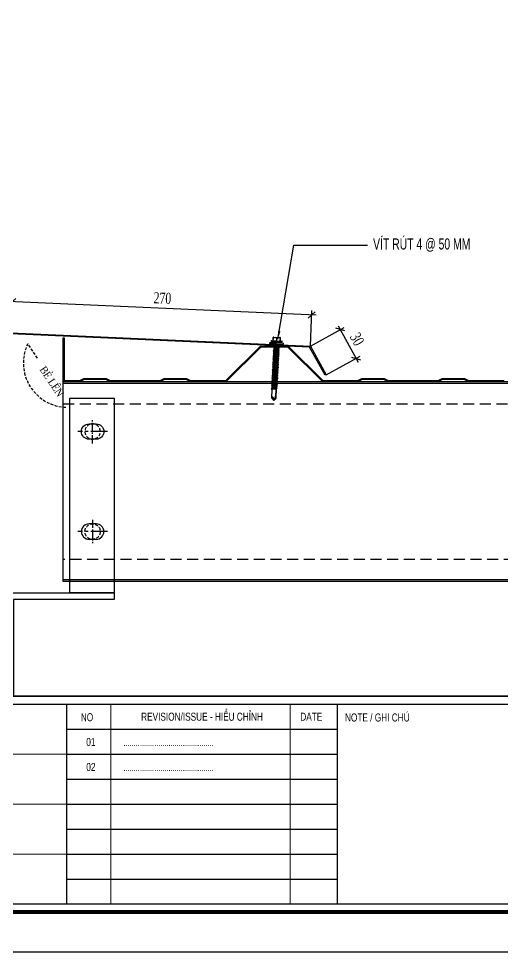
# Model space of a CAD drawing. Header units: inches. Extents: x 315041 to 662841, y -45540 to -35018.
# Drawn here: x 334636.5 to 334745.3, y -37638.9 to -37428.9 of the extents above; entities that cross this region are included whole.
import ezdxf
from ezdxf.enums import TextEntityAlignment as Align

# ---------------------------------------------------------------- set-up
doc = ezdxf.new("R2010")
doc.units = ezdxf.units.IN
doc.header["$MEASUREMENT"] = 0
for name, pattern in [('CENTER2', [28.575, 19.05, -3.175, 3.175, -3.175]), ('DASHED2', [9.525, 6.35, -3.175]), ('HIDDEN', [0.375, 0.25, -0.125])]:
    doc.linetypes.add(name, pattern=pattern)
for name, color, linetype in [('2', 2, 'Continuous'), ('250', 250, 'Continuous'), ('251', 251, 'Continuous'), ('3', 3, 'Continuous'), ('6', 6, 'Continuous'), ('7', 7, 'Continuous'), ('BAO KHUNG', 31, 'Continuous'), ('Co ban', 2, 'Continuous'), ('DIM', 8, 'Continuous'), ('flashing', 6, 'Continuous'), ('STRUCTURE', 1, 'Continuous')]:
    doc.layers.add(name, color=color, linetype=linetype)
doc.layers.add('Cover text', color=7, linetype='Continuous', true_color=0x52370f)
doc.layers.add('S-Hatch', color=8, linetype='Continuous', lineweight=9)
doc.styles.add('DIM', font='SIMPLEX.shx', dxfattribs={"width": 0.7, "bigfont": 'EXTFONT.shx'})
doc.styles.add('ST1', font='times.ttf', dxfattribs={"width": 0.7})
doc.styles.add('ST1H', font='vnshxh.shx', dxfattribs={"width": 0.7})
doc.styles.get("Standard").update_dxf_attribs({"font": 'VHARIALN.TTF'})
doc.styles.add('style2', font='VHAVANI.TTF')
doc.dimstyles.new('3', dxfattribs={"dimtxt": 3.5, "dimasz": 1.8, "dimexe": 1, "dimexo": 0, "dimgap": 1, "dimtad": 1, "dimdec": 0, "dimlfac": 3, "dimzin": 0, "dimdsep": 46, "dimtxsty": 'ST1H', "dimblk": 'OBLIQUE', "dimcen": 1, "dimdle": 1, "dimclrd": 8, "dimclre": 8, "dimclrt": 3, "dimadec": 0, "dimazin": 0, "dimtfac": 1, "dimtdec": 0, "dimtix": 1, "dimtofl": 0, "dimtmove": 1, "dimatfit": 3, "dimfxl": 0.18, "dimtolj": 1, "dimtzin": 0, "dimlwd": -1, "dimlwe": -1, "dimarcsym": 1})
doc.dimstyles.new('4', dxfattribs={"dimtxt": 2.5, "dimasz": 1.5, "dimexe": 1, "dimexo": 0, "dimgap": 1, "dimtad": 1, "dimdec": 0, "dimlfac": 4, "dimzin": 0, "dimdsep": 46, "dimtxsty": 'ST1', "dimblk": 'OBLIQUE', "dimcen": 1, "dimdle": 1, "dimclrd": 8, "dimclre": 8, "dimclrt": 3, "dimadec": 0, "dimazin": 0, "dimtfac": 1, "dimtdec": 0, "dimtix": 1, "dimtmove": 0, "dimatfit": 3, "dimfxl": 0.18, "dimtfill": 1, "dimtolj": 1, "dimtzin": 0, "dimlwd": -1, "dimlwe": -1, "dimarcsym": 1})

# ---------------------------------------------------------------- blocks, each defined once
blk = doc.blocks.new('OVAl18-26')
at = {"layer": '250', "linetype": 'HIDDEN', "ltscale": 3}
blk.add_circle((0, 0), 1.78, dxfattribs=at)
at = {"layer": 'Co ban', "color": 71}
for p, q in [((0.82, 1.78), (-0.82, 1.78)), ((-0.82, -1.78), (0.82, -1.78))]:
    blk.add_line(p, q, dxfattribs=at)
for centre, start, end in [((-0.82, 0), 90, 270), ((0.82, 0), 270, 90)]:
    blk.add_arc(centre, 1.78, start, end, dxfattribs=at)
at = {"layer": 'DIM', "color": 5, "linetype": 'CENTER2', "ltscale": 0.1}
blk.add_line((0, -2.74), (0, 2.74), dxfattribs=at)
blk.add_line((0, -2.74), (0, 2.74), dxfattribs=at)
at = {"layer": 'DIM', "color": 5, "linetype": 'CENTER2', "ltscale": 0.2}
blk.add_line((-3.41, 0), (3.41, 0), dxfattribs=at)
blk = doc.blocks.new('_Oblique')
at = {"color": 0, "linetype": 'ByBlock', "lineweight": -2}
blk.add_line((-0.5, -0.5), (0.5, 0.5), dxfattribs=at)
blk = doc.blocks.new('*D594')
at = {"color": 8, "linetype": 'Continuous', "transparency": 16777216}
for p, q in [((334703.4, -37495.61), (334634.03, -37492.53)), ((334634.71, -37499.58), (334635.07, -37491.57)), ((334702.09, -37502.57), (334702.45, -37494.56))]:
    blk.add_line(p, q, dxfattribs=at)
at = {"layer": 'Defpoints', "color": 0, "transparency": 16777216}
for p in [(334635.03, -37492.57), (334634.71, -37499.58), (334702.09, -37502.57)]:
    blk.add_point(p, dxfattribs=at)
at = {"color": 8, "transparency": 16777216, "xscale": 1.5, "yscale": 1.5, "zscale": 1.5}
for p, rotation in [((334635.03, -37492.57), 177.459898071632), ((334702.4, -37495.56), 357.459898071632)]:
    blk.add_blockref('_Oblique', p, dxfattribs=dict(at, rotation=rotation))
at = {"color": 3, "transparency": 16777216, "insert": (334668.81, -37491.8), "char_height": 2.5, "attachment_point": 5, "rotation": 357.4599, "style": 'ST1', "bg_fill": 3, "box_fill_scale": 1.25, "bg_fill_color": 256, "bg_fill_true_color": 13158600, "bg_fill_transparency": 1019152}
blk.add_mtext('\\A1;270', dxfattribs=at)
blk = doc.blocks.new('*D595')
at = {"color": 8, "linetype": 'Continuous', "transparency": 16777216}
for p, q in [((334702.09, -37502.57), (334709.71, -37498.38)), ((334708.35, -37497.99), (334712.86, -37506.21)), ((334705.64, -37509.03), (334713.26, -37504.85))]:
    blk.add_line(p, q, dxfattribs=at)
at = {"layer": 'Defpoints', "color": 0, "transparency": 16777216}
for p in [(334702.09, -37502.57), (334712.38, -37505.33), (334705.64, -37509.03)]:
    blk.add_point(p, dxfattribs=at)
at = {"color": 8, "transparency": 16777216, "xscale": 1.5, "yscale": 1.5, "zscale": 1.5}
for p, rotation in [((334708.83, -37498.87), 118.7768128842309), ((334712.38, -37505.33), 298.7768128842309)]:
    blk.add_blockref('_Oblique', p, dxfattribs=dict(at, rotation=rotation))
at = {"color": 3, "transparency": 16777216, "insert": (334712.6, -37501.01), "char_height": 2.5, "attachment_point": 5, "rotation": 298.7768, "style": 'ST1', "bg_fill": 3, "box_fill_scale": 1.25, "bg_fill_color": 256, "bg_fill_true_color": 13158600, "bg_fill_transparency": 11352484}
blk.add_mtext('\\A1;30', dxfattribs=at)
blk = doc.blocks.new('A$C75D82031')
at = {"layer": '2', "color": 157, "linetype": 'Continuous'}
blk.add_lwpolyline([(0, 420), (594, 420), (594, 0), (0, 0)], close=True, dxfattribs=at)
at = {"layer": '251', "linetype": 'Continuous'}
for p, q in [((285.8, 50.19), (346.77, 50.19)), ((285.8, 44.56), (346.77, 44.56)), ((285.8, 38.94), (346.77, 38.94)), ((285.8, 33.31), (346.77, 33.31)), ((285.8, 27.69), (346.77, 27.69)), ((285.8, 22.06), (346.77, 22.06)), ((285.8, 16.44), (346.77, 16.44))]:
    blk.add_line(p, q, dxfattribs=at)
at = {"layer": '7', "color": 147, "linetype": 'Continuous'}
blk.add_lwpolyline([(12.33, 57.61), (581.67, 57.61), (581.67, 409.19), (12.33, 409.19)], close=True, dxfattribs=at)
at = {"layer": 'BAO KHUNG', "color": 7}
blk.add_line((346.77, 10.81), (346.77, 55.81), dxfattribs=at)
at = {"layer": 'BAO KHUNG', "color": 167, "linetype": 'Continuous', "const_width": 0.871}
blk.add_lwpolyline([(10.59, 9.07), (583.41, 9.07), (583.41, 410.93), (10.59, 410.93)], close=True, dxfattribs=at)
at = {"layer": 'BAO KHUNG', "color": 7}
for points in [[(144.95, 55.81), (285.8, 55.81), (285.8, 10.81), (144.95, 10.81)], [(211.89, 55.81), (474.14, 55.81), (474.14, 10.81), (211.89, 10.81)]]:
    blk.add_lwpolyline(points, close=True, dxfattribs=at)
at = {"layer": 'S-Hatch'}
for p, q in [((295.73, 55.81), (295.73, 10.81)), ((336.07, 55.81), (336.07, 10.81)), ((285.8, 44.56), (213.95, 44.56)), ((285.8, 33.31), (213.95, 33.31)), ((285.8, 22.06), (213.95, 22.06))]:
    blk.add_line(p, q, dxfattribs=at)
at = {"layer": 'BAO KHUNG', "color": 7, "linetype": 'Continuous', "width": 0.9}
for s, p in [('REVISION/ISSUE - HIÓU CHØNH', (316.27, 53)), ('NO', (290.4, 52.88)), ('DATE', (340.86, 52.99)), ('01', (291.27, 47.31)), ('02', (291.27, 41.69))]:
    blk.add_text(s, height=1.8, dxfattribs=at).set_placement(p, align=Align.MIDDLE_CENTER)
blk.add_text('NOTE / GHI CHÚ', height=1.8, dxfattribs=at).set_placement((348.44, 51.92))
at = {"layer": 'Cover text', "linetype": 'Continuous', "style": 'style2', "width": 0.8}
for p in [(298.6, 46.4), (298.6, 40.78)]:
    blk.add_text('............................................', height=1.5, dxfattribs=at).set_placement(p)
blk = doc.blocks.new('A$C26A6701F')
at = {"layer": 'STRUCTURE', "color": 1, "linetype": 'Continuous'}
for p, q in [((0, 17.21), (1.33, 17.54)), ((0, 17.08), (0, 17.21)), ((0, 17.21), (4, 17.21)), ((4, 17.08), (0, 17.08)), ((0.4, 17.84), (3.6, 17.84)), ((0.4, 17.57), (1.2, 17.57)), ((0.93, 17.84), (0.93, 18.77)), ((0.97, 17.84), (1.03, 18.61)), ((1.07, 18.91), (2.93, 18.91)), ((1.2, 17.57), (2.8, 17.57)), ((1.33, 17.54), (1.33, 17.57)), ((1.33, 17.54), (2.67, 17.54)), ((1.91, 18.61), (1.97, 17.84)), ((2.04, 17.84), (2.1, 18.61)), ((2.67, 17.54), (2.67, 17.57)), ((2.67, 17.54), (4, 17.21)), ((2.8, 17.57), (3.6, 17.57)), ((2.97, 18.61), (3.04, 17.84)), ((3.07, 17.84), (3.07, 18.77)), ((4, 17.21), (4, 17.08)), ((3.94, 16.71), (0.06, 16.71)), ((1.12, 14.3), (2.9, 14.57)), ((1.39, 14.5), (1.12, 14.3)), ((1.12, 14.3), (1.38, 14.19)), ((1.12, 13.82), (2.9, 14.1)), ((1.39, 14.03), (1.12, 13.82)), ((1.13, 15.25), (2.9, 15.52)), ((1.39, 15.45), (1.13, 15.25)), ((1.13, 15.25), (1.39, 15.14)), ((1.13, 14.77), (2.9, 15.05)), ((1.39, 14.98), (1.13, 14.77)), ((1.13, 14.77), (1.39, 14.66)), ((1.19, 16.71), (1.14, 16.67)), ((1.14, 16.67), (1.4, 16.71)), ((1.14, 16.67), (1.4, 16.56)), ((1.14, 16.2), (2.91, 16.47)), ((1.4, 16.4), (1.14, 16.2)), ((1.14, 16.2), (1.39, 16.09)), ((1.14, 15.72), (2.91, 16)), ((1.4, 15.93), (1.14, 15.72)), ((1.14, 15.72), (1.39, 15.61)), ((1.38, 14.19), (2.72, 14.38)), ((1.38, 14.03), (1.38, 14.19)), ((1.39, 16.09), (2.73, 16.28)), ((1.39, 15.93), (1.39, 16.09)), ((1.39, 15.61), (2.73, 15.81)), ((2.7, 15.64), (1.39, 15.45)), ((1.39, 15.45), (1.39, 15.61)), ((1.39, 15.14), (2.73, 15.33)), ((2.7, 15.16), (1.39, 14.98)), ((1.39, 14.98), (1.39, 15.14)), ((1.39, 14.66), (2.73, 14.86)), ((2.7, 14.69), (1.39, 14.5)), ((1.39, 14.5), (1.39, 14.67)), ((2.7, 14.21), (1.39, 14.03)), ((1.4, 16.56), (2.42, 16.71)), ((2.71, 16.59), (1.4, 16.4)), ((1.4, 16.4), (1.4, 16.56)), ((2.71, 16.11), (1.4, 15.93)), ((2.7, 15.64), (2.7, 15.8)), ((2.7, 15.64), (2.9, 15.52)), ((2.7, 15.16), (2.7, 15.33)), ((2.7, 15.16), (2.9, 15.05)), ((2.7, 14.69), (2.7, 14.85)), ((2.7, 14.69), (2.9, 14.57)), ((2.7, 14.21), (2.7, 14.38)), ((2.7, 14.21), (2.9, 14.1)), ((2.71, 16.59), (2.71, 16.71)), ((2.71, 16.59), (2.91, 16.47)), ((2.71, 16.11), (2.71, 16.28)), ((2.71, 16.11), (2.91, 16)), ((2.72, 14.38), (2.9, 14.57)), ((2.72, 13.91), (2.9, 14.1)), ((2.73, 16.28), (2.91, 16.47)), ((2.73, 15.81), (2.91, 16)), ((2.73, 15.33), (2.9, 15.52)), ((2.73, 14.86), (2.9, 15.05)), ((1.09, 10.98), (2.86, 11.25)), ((1.1, 11.93), (2.88, 12.2)), ((1.36, 12.13), (1.1, 11.93)), ((1.1, 11.93), (1.36, 11.82)), ((1.1, 11.45), (2.87, 11.73)), ((1.36, 11.66), (1.1, 11.45)), ((1.1, 11.45), (1.36, 11.34)), ((1.11, 12.88), (2.89, 13.15)), ((1.38, 13.08), (1.11, 12.88)), ((1.11, 12.88), (1.37, 12.77)), ((1.11, 12.4), (2.88, 12.68)), ((1.37, 12.61), (1.11, 12.4)), ((1.11, 12.4), (1.37, 12.29)), ((1.12, 13.82), (1.38, 13.72)), ((1.12, 13.35), (2.89, 13.63)), ((1.38, 13.56), (1.12, 13.35)), ((1.12, 13.35), (1.38, 13.24)), ((2.66, 11.37), (1.35, 11.18)), ((1.35, 11.18), (1.36, 11.34)), ((2.68, 12.32), (1.36, 12.13)), ((1.36, 11.82), (2.7, 12.01)), ((2.67, 11.84), (1.36, 11.66)), ((1.36, 11.66), (1.36, 11.82)), ((1.36, 11.34), (2.7, 11.54)), ((1.37, 12.77), (2.71, 12.96)), ((2.68, 12.79), (1.37, 12.61)), ((1.37, 12.61), (1.37, 12.77)), ((1.37, 12.29), (2.71, 12.49)), ((1.37, 12.13), (1.37, 12.29)), ((1.38, 13.72), (2.72, 13.91)), ((2.69, 13.74), (1.38, 13.56)), ((1.38, 13.56), (1.38, 13.72)), ((1.38, 13.24), (2.72, 13.44)), ((2.69, 13.27), (1.38, 13.08)), ((1.38, 13.24), (1.38, 13.08)), ((2.66, 11.37), (2.67, 11.53)), ((2.66, 11.37), (2.86, 11.25)), ((2.67, 11.84), (2.67, 12.01)), ((2.67, 11.84), (2.87, 11.73)), ((2.68, 12.79), (2.68, 12.96)), ((2.68, 12.79), (2.88, 12.68)), ((2.68, 12.32), (2.68, 12.48)), ((2.68, 12.32), (2.88, 12.2)), ((2.69, 13.74), (2.69, 13.91)), ((2.69, 13.74), (2.89, 13.63)), ((2.69, 13.43), (2.69, 13.27)), ((2.69, 13.27), (2.89, 13.15)), ((2.69, 11.06), (2.86, 11.25)), ((2.7, 12.01), (2.88, 12.2)), ((2.7, 11.54), (2.87, 11.73)), ((2.71, 12.96), (2.89, 13.15)), ((2.71, 12.49), (2.88, 12.68)), ((2.72, 13.44), (2.89, 13.63)), ((1.06, 8.13), (2.84, 8.41)), ((1.07, 8.6), (2.84, 8.88)), ((1.33, 8.81), (1.07, 8.6)), ((1.07, 8.6), (1.33, 8.5)), ((1.08, 9.55), (2.86, 9.83)), ((1.34, 9.76), (1.08, 9.55)), ((1.08, 9.55), (1.34, 9.45)), ((1.08, 9.08), (2.85, 9.36)), ((1.34, 9.29), (1.08, 9.08)), ((1.08, 9.08), (1.34, 8.97)), ((1.35, 11.18), (1.09, 10.98)), ((1.09, 10.98), (1.35, 10.87)), ((1.09, 10.5), (2.86, 10.78)), ((1.35, 10.71), (1.09, 10.5)), ((1.09, 10.5), (1.35, 10.39)), ((1.09, 10.03), (2.86, 10.3)), ((1.35, 10.23), (1.09, 10.03)), ((1.09, 10.03), (1.34, 9.92)), ((2.64, 9), (1.33, 8.81)), ((1.33, 8.81), (1.34, 8.97)), ((1.33, 8.5), (2.67, 8.69)), ((2.64, 8.52), (1.33, 8.34)), ((1.33, 8.34), (1.33, 8.5)), ((1.34, 9.92), (2.68, 10.11)), ((2.65, 9.95), (1.34, 9.76)), ((1.34, 9.92), (1.34, 9.76)), ((1.34, 9.45), (2.68, 9.64)), ((2.65, 9.47), (1.34, 9.29)), ((1.34, 9.29), (1.34, 9.45)), ((1.34, 8.97), (2.67, 9.17)), ((1.35, 10.87), (2.69, 11.06)), ((2.66, 10.89), (1.35, 10.71)), ((1.35, 10.71), (1.35, 10.87)), ((1.35, 10.39), (2.69, 10.59)), ((2.66, 10.42), (1.35, 10.23)), ((1.35, 10.23), (1.35, 10.39)), ((2.64, 9), (2.64, 9.16)), ((2.64, 9), (2.84, 8.88)), ((2.64, 8.52), (2.64, 8.69)), ((2.64, 8.52), (2.84, 8.41)), ((2.65, 10.1), (2.65, 9.95)), ((2.65, 9.95), (2.86, 9.83)), ((2.65, 9.47), (2.65, 9.64)), ((2.65, 9.47), (2.85, 9.36)), ((2.66, 10.89), (2.67, 11.06)), ((2.66, 10.89), (2.86, 10.78)), ((2.66, 10.42), (2.66, 10.58)), ((2.66, 10.42), (2.86, 10.3)), ((2.66, 8.22), (2.84, 8.41)), ((2.67, 9.17), (2.85, 9.36)), ((2.67, 8.69), (2.84, 8.88)), ((2.68, 10.11), (2.86, 10.3)), ((2.68, 9.64), (2.86, 9.83)), ((2.69, 10.59), (2.86, 10.78)), ((1.04, 5.76), (2.81, 6.03)), ((1.3, 5.96), (1.04, 5.76)), ((1.04, 5.76), (1.3, 5.65)), ((1.05, 6.71), (2.83, 6.98)), ((1.31, 6.91), (1.05, 6.71)), ((1.05, 6.71), (1.31, 6.6)), ((1.05, 6.23), (2.82, 6.51)), ((1.31, 6.44), (1.05, 6.23)), ((1.05, 6.23), (1.31, 6.12)), ((1.33, 8.34), (1.06, 8.13)), ((1.06, 8.13), (1.32, 8.02)), ((1.06, 7.65), (2.83, 7.93)), ((1.32, 7.86), (1.06, 7.65)), ((1.06, 7.65), (1.32, 7.55)), ((1.06, 7.18), (2.83, 7.46)), ((1.32, 7.39), (1.06, 7.18)), ((1.06, 7.18), (1.32, 7.07)), ((2.61, 6.15), (1.3, 5.96)), ((1.3, 5.96), (1.31, 6.12)), ((1.3, 5.65), (2.64, 5.84)), ((2.61, 5.67), (1.3, 5.49)), ((1.3, 5.49), (1.3, 5.65)), ((2.63, 7.1), (1.31, 6.91)), ((1.31, 6.6), (2.65, 6.79)), ((2.62, 6.62), (1.31, 6.44)), ((1.31, 6.44), (1.31, 6.6)), ((1.31, 6.12), (2.64, 6.32)), ((1.32, 8.02), (2.66, 8.22)), ((2.63, 8.05), (1.32, 7.86)), ((1.32, 7.86), (1.32, 8.02)), ((1.32, 7.55), (2.66, 7.74)), ((2.63, 7.57), (1.32, 7.39)), ((1.32, 7.39), (1.32, 7.55)), ((1.32, 7.07), (2.66, 7.27)), ((1.32, 6.91), (1.32, 7.07)), ((2.61, 6.15), (2.62, 6.31)), ((2.61, 6.15), (2.81, 6.03)), ((2.61, 5.67), (2.61, 5.84)), ((2.61, 5.67), (2.81, 5.56)), ((2.62, 6.62), (2.62, 6.79)), ((2.62, 6.62), (2.82, 6.51)), ((2.63, 8.05), (2.63, 8.21)), ((2.63, 8.05), (2.83, 7.93)), ((2.63, 7.57), (2.63, 7.74)), ((2.63, 7.57), (2.83, 7.46)), ((2.63, 7.1), (2.63, 7.26)), ((2.63, 7.1), (2.83, 6.98)), ((2.64, 6.32), (2.82, 6.51)), ((2.64, 5.84), (2.81, 6.03)), ((2.65, 6.79), (2.83, 6.98)), ((2.66, 7.74), (2.83, 7.93)), ((2.66, 7.27), (2.83, 7.46)), ((1.02, 3.86), (2.8, 4.14)), ((1.28, 4.07), (1.02, 3.86)), ((1.02, 3.86), (1.28, 3.75)), ((1.28, 3.59), (1.02, 3.38)), ((1.02, 3.38), (2.31, 3.59)), ((1.02, 3.38), (1.28, 3.28)), ((1.03, 4.81), (2.81, 5.09)), ((1.29, 5.02), (1.03, 4.81)), ((1.03, 4.81), (1.29, 4.7)), ((1.03, 4.33), (2.8, 4.61)), ((1.29, 4.54), (1.03, 4.33)), ((1.03, 4.33), (1.28, 4.23)), ((1.04, 5.28), (2.81, 5.56)), ((1.3, 5.49), (1.04, 5.28)), ((1.04, 5.28), (1.29, 5.17)), ((1.27, 0.62), (1.28, 3.28)), ((1.28, 4.23), (2.62, 4.42)), ((2.62, 4.25), (1.28, 4.07)), ((1.28, 4.07), (1.28, 4.23)), ((1.28, 3.75), (2.62, 3.95)), ((1.28, 3.59), (1.28, 3.75)), ((2.35, 3.74), (1.28, 3.59)), ((1.28, 3.28), (2.21, 3.41)), ((1.29, 5.17), (2.63, 5.37)), ((2.6, 5.2), (1.29, 5.02)), ((1.29, 5.01), (1.29, 5.17)), ((1.29, 4.7), (2.63, 4.9)), ((2.6, 4.72), (1.29, 4.54)), ((1.29, 4.54), (1.29, 4.7)), ((2.38, 0.96), (2.56, 3.71)), ((2.62, 3.78), (2.52, 3.77)), ((2.52, 3.46), (2.61, 3.47)), ((2.54, 3.62), (2.79, 3.66)), ((2.6, 5.2), (2.61, 5.36)), ((2.6, 5.2), (2.81, 5.09)), ((2.6, 4.72), (2.6, 4.89)), ((2.6, 4.72), (2.8, 4.61)), ((2.6, 0.61), (2.61, 3.47)), ((2.61, 3.47), (2.79, 3.66)), ((2.62, 4.42), (2.8, 4.61)), ((2.62, 4.25), (2.62, 4.41)), ((2.8, 4.14), (2.62, 4.25)), ((2.62, 3.95), (2.8, 4.14)), ((2.62, 3.78), (2.62, 3.95)), ((2.79, 3.66), (2.62, 3.78)), ((2.63, 5.37), (2.81, 5.56)), ((2.63, 4.9), (2.81, 5.09)), ((1.27, 0.62), (1.41, 0.81)), ((1.27, 0.62), (1.88, 0.02)), ((1.67, 0.81), (1.98, 0.02)), ((1.96, 0.08), (2.26, 0.64)), ((1.98, 0.02), (2.6, 0.61))]:
    blk.add_line(p, q, dxfattribs=at)
for centre, major_axis, ratio, start_param, end_param in [((-1.11, 16.72), (-0.822, 0.822), 1, 3.915086, 4.236522), ((0.42, 17.71), (0.0956, 0.0956), 1, 0.954633, 3.757756), ((1.07, 18.77), (-0.0943, 0.0943), 1, -0.785398, 0.785398), ((1.47, 18.04), (0.508, 0.508), 1, 0.131933, 1.438864), ((2.54, 18.04), (0.508, 0.508), 1, 0.131933, 1.438864), ((2.93, 18.77), (-0.0943, 0.0943), 1, 3.926991, 5.497787), ((3.55, 17.71), (-0.1, 0.1), 1, 2.701137, 5.152845), ((5.1, 16.72), (-1.15, 0.17), 0.90746, -0.177273, 0.177273), ((1.82, 3.74), (0.363, 0.363), 1, 4.808661, 5.407478), ((2.44, 3.68), (0.0836, 0.0836), 1, 5.766736, 8.502032), ((1.54, 0.72), (0.111, 0.111), 1, 6.085329, 8.011019), ((1.93, 0.09), (0.0625, 0.0625), 1, 3.247504, 4.535451), ((1.79, 0.99), (0.416, 0.416), 1, 4.859665, 5.449971)]:
    blk.add_ellipse(centre, major_axis=major_axis, ratio=ratio, start_param=start_param, end_param=end_param, dxfattribs=at)

msp = doc.modelspace()

# ---------------------------------------------------------------- linework, layer by layer
at = {"color": 8}
msp.add_lwpolyline([(334373.7734, -37405.5242), (334943.1113, -37405.5242), (334943.1113, -37581.3141), (334373.7734, -37581.3141)], close=True, dxfattribs=at)
at = {"color": 94}
for points in [[(334943.1113, -37555.5431), (334646.4734, -37555.5431), (334646.4734, -37510.5431), (334943.1113, -37510.5431)], [(334646.4734, -37510.9181), (334943.1113, -37510.9181)], [(334943.1113, -37555.1681), (334646.4734, -37555.1681)]]:
    msp.add_lwpolyline(points, dxfattribs=at)
at = {"color": 94, "linetype": 'HIDDEN', "ltscale": 10}
for points in [[(334646.4734, -37515.5431), (334943.1113, -37515.5431)], [(334943.1113, -37550.5431), (334646.4734, -37550.5431)]]:
    msp.add_lwpolyline(points, dxfattribs=at)
at = {"layer": '2'}
msp.add_lwpolyline([(334634.1145, -37581.3141), (334634.1145, -37559.5931), (334611.4645, -37559.5931), (334611.4645, -37558.0431), (334657.9645, -37558.0431), (334657.9645, -37559.5931), (334635.3145, -37559.5931), (334635.3145, -37581.3141)], dxfattribs=at)
at = {"layer": '6', "color": 9}
msp.add_lwpolyline([(334657.9645, -37558.0431), (334647.9645, -37558.0431), (334647.9645, -37514.2931), (334657.9645, -37514.2931)], close=True, dxfattribs=at)
at = {"layer": 'flashing'}
msp.add_lwpolyline([(334634.7145, -37499.5776), (334702.091, -37502.5666), (334705.6432, -37509.0341), (334705.4414, -37509.1386), (334701.9026, -37502.799), (334634.7145, -37499.7953), (334567.5266, -37502.8042), (334563.9055, -37509.1231), (334563.684, -37509.0025), (334567.3381, -37502.5718)], close=True, dxfattribs=at)

# ---------------------------------------------------------------- block references
at = {"layer": '251', "color": 9, "xscale": -0.9722222222480923, "yscale": 0.9722222221862467, "zscale": 0.9722222221905668}
msp.add_blockref('OVAl18-26', (334653.099, -37521.7931), dxfattribs=at)
at = {"layer": '251', "color": 9, "xscale": 0.9722222222480923, "yscale": 0.9722222221862467, "zscale": 0.9722222221898846, "rotation": 180}
msp.add_blockref('OVAl18-26', (334653.099, -37544.2931), dxfattribs=at)

# ---------------------------------------------------------------- texts
at = {"layer": '2', "color": 92, "linetype": 'Continuous', "insert": (334641.7907, -37507.3351), "char_height": 1.6875, "attachment_point": 4, "rotation": 303.63441, "style": 'DIM'}
msp.add_mtext('\\A1;{\\Fvntimeh|c0;\\W0.9;\\T0.95;\\C3;BÎ L£N}', dxfattribs=at)

# ---------------------------------------------------------------- next in the draw order: dimensions: what is measured, and where the dimension line sits
at = {"color": 8}
dim = msp.add_aligned_dim(p1=(334702.091, -37502.5666), p2=(334634.7145, -37499.5776), distance=-7.0109, dimstyle='4', dxfattribs=at)
dim.commit()
dim.dimension.update_dxf_attribs({"geometry": '*D594', "text_midpoint": (334668.8143, -37491.795)})

# ---------------------------------------------------------------- next in the draw order: linework, layer by layer
at = {"color": 3, "linetype": 'DASHED2', "ltscale": 0.1}
msp.add_lwpolyline([(334640.6785, -37505.2754), (334638.523, -37502.0355, 0.5489642), (334647.3448, -37516.3214)], format="xyb", dxfattribs=at)

# ---------------------------------------------------------------- next in the draw order: block references
at = {"color": 9, "linetype": 'Continuous', "extrusion": (-2.33228e-10, -5.2442e-09, 1), "xscale": 0.7499999999982842, "yscale": 0.75000000000051, "zscale": 0.75, "rotation": 357.4535305143274}
msp.add_blockref('A$C26A6701F', (334692.4158, -37514.678, 0.0001), dxfattribs=at)

# ---------------------------------------------------------------- next in the draw order: dimensions: what is measured, and where the dimension line sits
at = {"color": 8}
dim = msp.add_aligned_dim(p1=(334702.091, -37502.5666), p2=(334705.6432, -37509.0341), distance=7.6884, dimstyle='4', dxfattribs=at)
dim.commit()
dim.dimension.update_dxf_attribs({"geometry": '*D595', "text_midpoint": (334712.5971, -37501.0055)})

# ---------------------------------------------------------------- next in the draw order: linework, layer by layer
at = {"color": 3, "ltscale": 15}
msp.add_lwpolyline([(334745.7456, -37510.5431), (334737.6182, -37510.5431), (334736.7123, -37510.0938), (334731.8373, -37510.0938), (334730.9313, -37510.5431), (334719.5387, -37510.5431), (334718.6327, -37510.0938), (334713.7577, -37510.0938), (334712.8518, -37510.5431), (334704.789, -37510.5431), (334697.0001, -37502.8053), (334690.9563, -37502.8053), (334683.1674, -37510.5431), (334675.0406, -37510.5431), (334674.1346, -37510.0938), (334669.2596, -37510.0938), (334668.3536, -37510.5431), (334656.961, -37510.5431), (334656.055, -37510.0938), (334651.1801, -37510.0938), (334650.2741, -37510.5431), (334646.4734, -37510.5431), (334646.4734, -37500.6979), (334646.7234, -37500.6979), (334646.7234, -37510.2931), (334650.2155, -37510.2931), (334651.1215, -37509.8438), (334656.1136, -37509.8438), (334657.0196, -37510.2931), (334668.2951, -37510.2931), (334669.201, -37509.8438), (334674.1932, -37509.8438), (334675.0991, -37510.2931), (334683.0644, -37510.2931), (334690.8532, -37502.5553), (334697.1032, -37502.5553), (334704.892, -37510.2931), (334712.7932, -37510.2931), (334713.6991, -37509.8438), (334718.6913, -37509.8438), (334719.5972, -37510.2931), (334730.8727, -37510.2931), (334731.7787, -37509.8438), (334736.7708, -37509.8438), (334737.6768, -37510.2931), (334745.642, -37510.2931)], dxfattribs=at)

# ---------------------------------------------------------------- next in the draw order: block references
at = {"color": 1}
msp.add_blockref('A$C75D82031', (334361.4423, -37638.9242), dxfattribs=at)

# ---------------------------------------------------------------- next in the draw order: leaders
at = {"color": 9}
msp.add_leader([(334694.7766, -37501.0057, 0), (334698.3487, -37479.8458, 0), (334716.2073, -37479.8458, 0)], dimstyle='3', override={"dimgap": 1, "dimtad": 0}, dxfattribs=at)

# ---------------------------------------------------------------- next in the draw order: texts
at = {"layer": '3', "insert": (334716.2073, -37479.8458, 0), "char_height": 2.5, "attachment_point": 4, "style": 'ST1H', "bg_fill": 2}
msp.add_mtext('\\A1;vÝt rót 4 @ 50 mm', dxfattribs=at)

doc.saveas('drawing.dxf')
